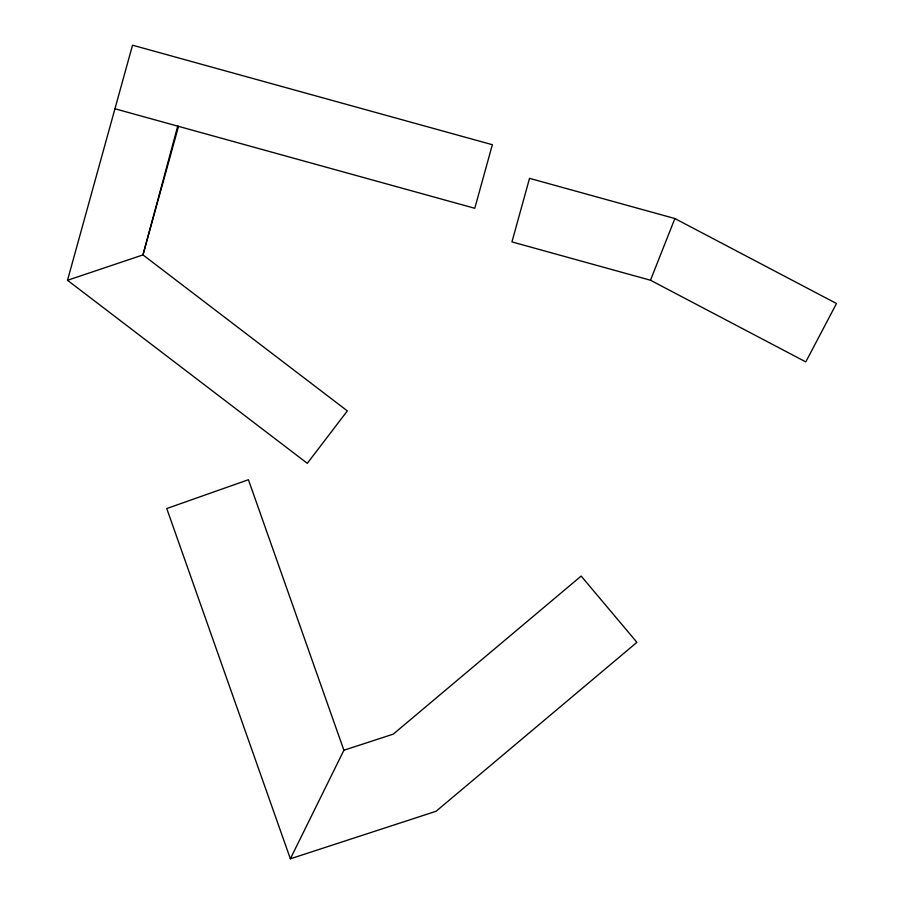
<?xml version="1.0" encoding="UTF-8"?>
<svg xmlns="http://www.w3.org/2000/svg" width="904" height="904" viewBox="0 0 904 904"><rect width="100%" height="100%" fill="white"/><g stroke="black" fill="none" stroke-linecap="round" stroke-linejoin="round"><path stroke-width="1.36" d="M177.726 126.131L142.968 254.905L67.506 280.296L132.526 45.2L492.352 144.719L474.781 208.293L114.944 108.774M178.517 126.357L142.968 254.905L347.339 410.891L307.315 463.323L67.506 280.296M650.473 280.229L674.892 218.542L529.529 178.348L511.946 241.91L650.473 280.229L805.792 361.894L836.494 303.518L674.892 218.542M290.365 858.8L343.893 750.241L248.419 479.719L166.754 508.545L290.365 858.8L436.101 811.261L636.913 642.337L581.159 576.063L393.24 734.15L343.893 750.241"/></g></svg>
